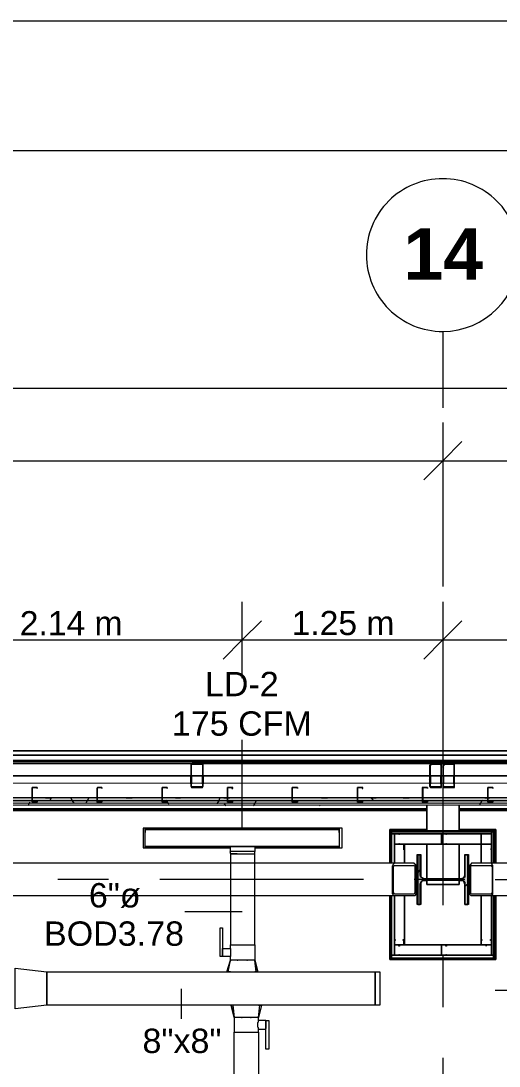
# Model space of a CAD drawing. Header units: metres. Extents: x -2 to 237, y -8 to 52.
# Drawn here: x 21.12 to 24.1, y 45.67 to 52.2 of the extents above; entities that cross this region are included whole.
import ezdxf

# ---------------------------------------------------------------- set-up
doc = ezdxf.new("R2010")
doc.units = ezdxf.units.M
for name, color, linetype, lineweight in [('HVAC - Ductos', 5, 'Continuous', 0), ('PDF2_Text', 7, 'Continuous', 0), ('pie de plano', 251, 'Continuous', 0)]:
    doc.layers.add(name, color=color, linetype=linetype, lineweight=lineweight)
doc.layers.add('PDF2_Geometry', color=7, linetype='Continuous', lineweight=0, true_color=0xaaaaaa)
doc.layers.add('PDF2_Solid Fills', color=7, linetype='Continuous', lineweight=0, true_color=0xffffff)
doc.styles.add('PDF Helvetica', font='')
doc.styles.add('PDF Helvetica Bold', font='')
doc.styles.get('PDF Helvetica').set_extended_font_data('Helvetica')
doc.styles.get('PDF Helvetica Bold').set_extended_font_data('Helvetica', bold=True)

msp = doc.modelspace()

# ---------------------------------------------------------------- hatches: boundary and pattern name
at = {"layer": 'PDF2_Solid Fills', "lineweight": 0, "transparency": 33554559}
h = msp.add_hatch(color=256, dxfattribs=at)
h.paths.add_polyline_path([(22.254, 47.5567), (22.254, 47.5612), (22.1898, 47.5612)])
h.paths.add_polyline_path([(22.254, 47.4144), (22.2586, 47.5507), (22.2586, 47.5521), (22.254, 47.5521), (22.2494, 47.419), (22.1852, 47.4144), (22.254, 47.4099)])
h.paths.add_polyline_path([(22.1852, 47.5521), (22.1806, 47.5521), (22.1806, 47.419)])
for points in [[(23.6758, 47.419), (23.6758, 47.4099), (23.7445, 47.4099), (23.7445, 47.5612), (23.6758, 47.5612), (23.6712, 47.5521), (23.6712, 47.419), (23.6758, 47.4236), (23.6803, 47.5567), (23.74, 47.5567), (23.74, 47.4144), (23.6803, 47.419)], [(23.7583, 47.419), (23.7583, 47.4099), (23.8271, 47.4099), (23.8271, 47.5612), (23.7583, 47.5612), (23.7537, 47.5521), (23.7537, 47.419), (23.7583, 47.4236), (23.7629, 47.5567), (23.8225, 47.5567), (23.8225, 47.4144), (23.7629, 47.419)], [(4.4593, 47.3136), (56.4217, 47.3136), (56.44, 47.309), (56.4401, 47.309), (56.4401, 47.3273), (12.2514, 47.3319), (4.4593, 47.3319)], [(56.408, 47.2998), (56.4217, 47.2953), (56.4217, 47.3136), (4.4593, 47.3136), (4.4593, 47.2998)], [(23.6115, 46.8733), (23.6115, 46.9879), (23.5978, 46.9879), (23.5978, 46.6807), (23.6115, 46.6807), (23.6115, 46.8136), (23.6161, 46.8228), (23.6253, 46.832), (23.8821, 46.832), (23.8913, 46.8228), (23.8913, 46.6807), (23.9096, 46.6807), (23.9096, 46.9879), (23.8913, 46.9879), (23.8913, 46.8504), (23.8821, 46.8504), (23.8684, 46.8458), (23.6345, 46.8412), (23.6345, 46.8458), (23.6253, 46.8504), (23.6161, 46.8504), (23.6161, 46.8733)]]:
    msp.add_hatch(color=256, dxfattribs=at).paths.add_polyline_path(points)
h = msp.add_hatch(color=256, dxfattribs=at)
h.paths.add_polyline_path([(6.1562, 47.3319), (6.1562, 47.3457), (4.4593, 47.3457), (4.4593, 47.3319)])
h.paths.add_polyline_path([(55.7246, 47.3411), (55.7246, 47.3274), (56.4538, 47.3274), (56.4538, 47.3411)])
h.paths.add_polyline_path([(53.6929, 47.3411), (53.6929, 47.3274), (55.72, 47.3274), (55.72, 47.3411)])
h.paths.add_polyline_path([(50.8494, 47.3411), (50.8494, 47.3274), (53.6883, 47.3274), (53.6883, 47.3411)])
h.paths.add_polyline_path([(48.8177, 47.3411), (48.8177, 47.3274), (50.8448, 47.3274), (50.8448, 47.3411)])
h.paths.add_polyline_path([(45.9742, 47.3411), (45.9742, 47.3274), (48.8131, 47.3274), (48.8131, 47.3411)])
h.paths.add_polyline_path([(43.9425, 47.3411), (43.9425, 47.3274), (45.9696, 47.3274), (45.9696, 47.3411)])
h.paths.add_polyline_path([(43.1307, 47.3411), (43.1307, 47.3274), (43.9379, 47.3274), (43.9379, 47.3411)])
h.paths.add_polyline_path([(41.099, 47.3411), (41.099, 47.3274), (43.1261, 47.3274), (43.1261, 47.3411)])
h.paths.add_polyline_path([(39.0673, 47.3411), (39.0673, 47.3274), (41.0944, 47.3274), (41.0944, 47.3411)])
h.paths.add_polyline_path([(38.2555, 47.3411), (38.2555, 47.3274), (39.0627, 47.3274), (39.0627, 47.3411)])
h.paths.add_polyline_path([(36.2238, 47.3457), (36.2238, 47.3274), (38.2509, 47.3274), (38.2509, 47.3411), (36.6274, 47.3457)])
h.paths.add_polyline_path([(34.1921, 47.3457), (34.1921, 47.3274), (36.2192, 47.3274), (36.2192, 47.3457)])
h.paths.add_polyline_path([(33.3803, 47.3457), (33.3803, 47.3274), (34.1875, 47.3274), (34.1875, 47.3457)])
h.paths.add_polyline_path([(31.3486, 47.3457), (31.3486, 47.3274), (33.3757, 47.3274), (33.3757, 47.3457)])
h.paths.add_polyline_path([(30.945, 47.3457), (30.945, 47.3274), (31.344, 47.3274), (31.344, 47.3457)])
h.paths.add_polyline_path([(28.5051, 47.3457), (28.5051, 47.3274), (30.9404, 47.3274), (30.9404, 47.3457)])
h.paths.add_polyline_path([(26.4734, 47.3457), (26.4734, 47.3274), (28.5005, 47.3274), (28.5005, 47.3457)])
h.paths.add_polyline_path([(23.6299, 47.3457), (23.6299, 47.3274), (26.4688, 47.3274), (26.4688, 47.3457)])
h.paths.add_polyline_path([(21.5982, 47.3457), (21.5982, 47.3274), (23.6253, 47.3274), (23.6253, 47.3457)])
h.paths.add_polyline_path([(20.7864, 47.3457), (20.7864, 47.3274), (21.5936, 47.3274), (21.5936, 47.3457)])
h.paths.add_polyline_path([(18.7547, 47.3457), (18.7547, 47.3274), (20.7818, 47.3274), (20.7818, 47.3457)])
h.paths.add_polyline_path([(16.7229, 47.3457), (16.7229, 47.3274), (18.7501, 47.3274), (18.7501, 47.3457)])
h.paths.add_polyline_path([(15.9112, 47.3457), (15.9112, 47.3274), (16.7184, 47.3274), (16.7184, 47.3457)])
h.paths.add_polyline_path([(13.8795, 47.3457), (13.8795, 47.3274), (15.9066, 47.3274), (15.9066, 47.3457)])
h.paths.add_polyline_path([(12.2514, 47.3319), (13.8626, 47.3274), (13.8749, 47.3274), (13.8749, 47.3457), (11.8478, 47.3457), (11.8478, 47.3319)])
h.paths.add_polyline_path([(11.8432, 47.3319), (11.8432, 47.3457), (11.036, 47.3457), (11.036, 47.3319)])
h.paths.add_polyline_path([(11.0314, 47.3319), (11.0314, 47.3457), (9.0043, 47.3457), (9.0043, 47.3319)])
h.paths.add_polyline_path([(8.9997, 47.3319), (8.9997, 47.3457), (6.1608, 47.3457), (6.1608, 47.3319)])

# ---------------------------------------------------------------- linework, layer by layer
at = {"layer": 'HVAC - Ductos', "color": 252, "lineweight": 0, "true_color": 0x939598}
for points in [[(5.1014, 49.9048), (56.2108, 49.9048)], [(23.7537, 49.6892), (23.7537, 49.4507), (23.7537, 49.2123)], [(23.8729, 49.57), (23.7537, 49.4507), (23.6345, 49.3316)], [(5.1014, 49.4507), (14.5491, 49.4507), (23.7537, 49.4507), (32.9583, 49.4507), (42.163, 49.4507), (51.3722, 49.4507), (56.2108, 49.4507)]]:
    msp.add_lwpolyline(points, dxfattribs=at)
at = {"layer": 'HVAC - Ductos', "lineweight": 0}
for points in [[(22.5016, 48.0932), (22.5016, 48.3317), (22.5016, 48.5702)], [(23.7537, 48.5702), (23.7537, 48.3317), (23.7537, 48.0932)], [(22.6209, 48.451), (22.5016, 48.3317), (22.3825, 48.2125)], [(23.8729, 48.451), (23.7537, 48.3317), (23.6345, 48.2125)], [(5.1014, 48.3317), (6.6102, 48.3317), (11.2332, 48.3317), (13.43, 48.3317), (14.5491, 48.3317), (16.2368, 48.3317), (17.9751, 48.3317), (20.3645, 48.3317), (22.5016, 48.3317), (23.7537, 48.3317), (27.1155, 48.3317), (29.4086, 48.3317), (31.7017, 48.3317), (32.9583, 48.3317), (34.4718, 48.3317), (36.1367, 48.3317), (38.6499, 48.3317)], [(22.5016, 47.1576), (22.5016, 47.708)], [(23.1071, 47.1301), (23.1071, 47.1347), (23.1071, 47.1393), (23.1071, 47.1576), (23.1071, 47.153), (21.8963, 47.153), (21.8963, 47.1576), (21.8963, 47.1393), (21.8963, 47.1347), (21.8963, 47.1301)], [(23.1071, 47.1576), (21.8963, 47.1576)], [(21.8963, 47.1347), (21.8963, 47.1393), (21.8963, 47.1439)], [(23.1071, 47.1439), (23.1071, 47.1393), (23.1071, 47.1347)], [(21.8963, 47.098), (21.8963, 47.1026)], [(21.8963, 47.0888), (21.8963, 47.0934)], [(21.8963, 47.0338), (22.4283, 47.0338), (21.8963, 47.0338), (21.8963, 47.0521), (21.8963, 47.0567), (21.8963, 47.0613)], [(21.8963, 47.0476), (21.8963, 47.0521), (21.8963, 47.0567)], [(23.1071, 47.0613), (23.1071, 47.0567), (23.1071, 47.0521), (23.1071, 47.0338), (22.5796, 47.0338), (23.1071, 47.0338)], [(23.1071, 47.1026), (23.1071, 47.098)], [(23.1071, 47.0934), (23.1071, 47.0888)], [(23.1071, 47.0567), (23.1071, 47.0521), (23.1071, 47.0476)], [(22.4696, 46.9971), (22.465, 46.9971), (22.4466, 46.9971), (22.4375, 46.9971), (22.4329, 46.9971), (22.4283, 46.9971), (22.4283, 46.4284), (22.4375, 46.4284), (22.4466, 46.4284), (22.465, 46.4284), (22.4833, 46.4284), (22.5016, 46.4284), (22.52, 46.4284), (22.5384, 46.4284), (22.5567, 46.4284), (22.5705, 46.4284), (22.575, 46.4284), (22.5796, 46.4284), (22.5796, 46.3321), (22.575, 46.3321), (22.5705, 46.3321), (22.5567, 46.3321), (22.5384, 46.3321), (22.52, 46.3321), (22.5016, 46.3321), (22.4833, 46.3321), (22.465, 46.3321), (22.4466, 46.3321), (22.4375, 46.3321), (22.4329, 46.3321), (22.4283, 46.3321), (22.4329, 46.3321), (22.4283, 46.3321), (22.4283, 46.3551), (22.3779, 46.3551), (22.3779, 46.3597), (22.3779, 46.3642), (22.3779, 46.3688), (22.3779, 46.3734), (22.3779, 46.3825), (22.3779, 46.3871), (22.3779, 46.3917), (22.3779, 46.4009), (22.3779, 46.4055), (22.4283, 46.4055), (22.4283, 46.4284), (22.4375, 46.4284), (22.4466, 46.4284), (22.465, 46.4284), (22.4833, 46.4284), (22.5016, 46.4284), (22.52, 46.4284), (22.5384, 46.4284), (22.5567, 46.4284), (22.5705, 46.4284), (22.575, 46.4284), (22.5796, 46.4284), (22.5796, 46.9971), (22.575, 46.9971)], [(22.4283, 47.0109), (22.4283, 47.043), (22.4375, 47.043), (22.4466, 47.043), (22.465, 47.043), (22.4833, 47.043), (22.5016, 47.043), (22.52, 47.043), (22.5384, 47.043), (22.5567, 47.043), (22.5705, 47.043), (22.575, 47.043), (22.5796, 47.043), (22.5796, 47.0109), (22.575, 47.0109), (22.5567, 47.0109), (22.5338, 47.0109), (22.5016, 47.0109), (22.4742, 47.0109), (22.4466, 47.0109), (22.4283, 47.0109), (22.4237, 47.0109), (22.4283, 46.9971), (22.4329, 46.9971), (22.4466, 46.9971), (22.4742, 46.9971), (22.5016, 46.9971), (22.5338, 46.9971), (22.5567, 46.9971), (22.575, 46.9971), (22.5796, 46.9971), (22.5796, 47.0109)], [(22.4742, 46.9971), (22.4833, 46.9971), (22.5016, 46.9971), (22.52, 46.9971), (22.5292, 46.9971)], [(22.5338, 46.9971), (22.5384, 46.9971), (22.5567, 46.9971), (22.5705, 46.9971)], [(24.0794, 46.8366), (24.3179, 46.8366), (24.5563, 46.8366)], [(22.5016, 46.6348), (22.144, 46.6348)], [(22.4283, 46.4055), (22.4283, 46.4009), (22.4283, 46.3917), (22.4283, 46.3871), (22.4283, 46.378), (22.4283, 46.3688), (22.4283, 46.3597), (22.4283, 46.3551)], [(22.4283, 46.2587), (22.4191, 46.2587), (22.4145, 46.2587), (22.4283, 46.3321), (22.4054, 46.2587), (22.4099, 46.2587), (22.4054, 46.2587), (22.4283, 46.3321)], [(22.52, 46.2587), (22.5246, 46.2587), (22.5384, 46.2587), (22.5476, 46.2587), (22.5522, 46.2587), (22.5567, 46.2587), (22.575, 46.2587), (22.5888, 46.2587), (22.5796, 46.3321)], [(22.598, 46.2587), (22.5796, 46.3321), (22.598, 46.2587)], [(22.4329, 46.2587), (22.4466, 46.2587), (22.4512, 46.2587)], [(22.4558, 46.2587), (22.4604, 46.2587), (22.4696, 46.2587), (22.4833, 46.2587), (22.4879, 46.2587), (22.4925, 46.2587), (22.5154, 46.2587)], [(22.5842, 46.2587), (22.5796, 46.2587)], [(22.121, 46.1532), (22.121, 45.9652)], [(24.5563, 46.144), (24.3179, 46.144), (24.0794, 46.144)], [(22.4512, 46.0523), (22.4421, 46.0523), (22.4375, 46.0523), (22.4329, 46.0523)], [(22.4329, 46.0523), (22.4512, 45.9744), (22.4329, 46.0523)], [(22.4421, 46.0523), (22.4512, 45.9744)], [(22.6025, 46.0523), (22.6117, 46.0523), (22.6163, 46.0523), (22.6209, 46.0523), (22.6025, 45.9744), (22.598, 45.9744), (22.5934, 45.9744), (22.5796, 45.9744), (22.5659, 45.9744), (22.5476, 45.9744), (22.5292, 45.9744), (22.5062, 45.9744), (22.4879, 45.9744), (22.4742, 45.9744), (22.4604, 45.9744), (22.4558, 45.9744), (22.4512, 45.9744), (22.4512, 45.8826), (22.4604, 45.8826), (22.4742, 45.8826), (22.4879, 45.8826), (22.5062, 45.8826), (22.5292, 45.8826), (22.5476, 45.8826), (22.5659, 45.8826), (22.5796, 45.8826), (22.5934, 45.8826), (22.6025, 45.8826), (22.6025, 45.901), (22.6485, 45.901)], [(22.4742, 46.0523), (22.4558, 46.0523)], [(22.598, 46.0523), (22.5796, 46.0523), (22.575, 46.0523), (22.5705, 46.0523), (22.5613, 46.0523), (22.5476, 46.0523), (22.543, 46.0523), (22.5384, 46.0523), (22.5154, 46.0523), (22.5108, 46.0523), (22.5062, 46.0523), (22.4925, 46.0523), (22.4833, 46.0523), (22.4788, 46.0523)], [(22.6485, 45.956), (22.6025, 45.956), (22.6025, 45.9744), (22.6117, 46.0523)], [(22.6209, 46.0523), (22.6025, 45.9744)], [(22.4971, 45.9744), (22.5016, 45.9744), (22.4971, 45.9744), (22.4925, 45.9744)], [(22.5292, 45.9744), (22.5246, 45.9744)], [(22.5613, 45.9744), (22.5567, 45.9744), (22.5522, 45.9744), (22.5567, 45.9744)], [(22.598, 45.9744), (22.5934, 45.9744)], [(22.6025, 45.901), (22.6025, 45.9056), (22.6025, 45.9102), (22.598, 45.9148), (22.598, 45.924), (22.598, 45.9331), (22.598, 45.9423), (22.6025, 45.9469), (22.6025, 45.9514), (22.6025, 45.956)], [(22.6485, 45.9514), (22.6485, 45.9469), (22.6485, 45.9423), (22.6485, 45.9331), (22.6485, 45.9286), (22.6485, 45.924), (22.6485, 45.9148), (22.6485, 45.9102), (22.6485, 45.9056)], [(22.4512, 44.7315), (22.4512, 45.8826), (22.4604, 45.8826), (22.4742, 45.8826), (22.4879, 45.8826), (22.5062, 45.8826), (22.5292, 45.8826), (22.5476, 45.8826), (22.5659, 45.8826), (22.5796, 45.8826), (22.5934, 45.8826), (22.6025, 45.8826), (22.6025, 44.7315)]]:
    msp.add_lwpolyline(points, dxfattribs=at)
for points in [[(21.8826, 47.1576), (21.8826, 47.0338), (21.8963, 47.0338), (21.8963, 47.1576)], [(21.8963, 47.1484), (23.1071, 47.1484), (23.1071, 47.043), (21.8963, 47.043)], [(23.1254, 47.1576), (23.1071, 47.1576), (23.1071, 47.0338), (23.1254, 47.0338)], [(23.1071, 47.043), (21.8963, 47.043)], [(22.3641, 46.5339), (22.3779, 46.5339), (22.3779, 46.3551), (22.3641, 46.3551)], [(21.0845, 46.2817), (21.2818, 46.2587), (21.2818, 46.0523), (21.0845, 46.0294)], [(22.4742, 46.3321), (22.4696, 46.3321)], [(22.5338, 46.3321), (22.5292, 46.3321)], [(21.2818, 46.2587), (23.3318, 46.2587), (23.3318, 46.0523), (21.2818, 46.0523)], [(22.5934, 46.2587), (22.598, 46.2587)], [(23.3318, 46.0523), (23.3318, 46.2587), (23.3593, 46.2587), (23.3593, 46.0523)], [(22.6668, 45.7772), (22.6485, 45.7772), (22.6485, 45.956), (22.6668, 45.956)]]:
    msp.add_lwpolyline(points, close=True, dxfattribs=at)
at = {"layer": 'PDF2_Geometry', "lineweight": 0}
msp.add_lwpolyline([(23.7537, 51.2119, 0.418242), (23.2767, 50.7349, 0.414636), (23.7537, 50.258, 0.41105), (24.2307, 50.7349, 0.414666)], format="xyb", close=True, dxfattribs=at)
at = {"layer": 'PDF2_Geometry', "color": 252, "lineweight": 0, "true_color": 0x939598}
for points in [[(23.7537, 50.2534), (23.7537, 49.781)], [(23.7537, 49.6204), (23.7537, 49.4599)]]:
    msp.add_lwpolyline(points, dxfattribs=at)
at = {"layer": 'PDF2_Geometry', "lineweight": 0}
for points in [[(23.7537, 49.304), (23.7537, 48.6665)], [(23.7537, 48.506), (23.7537, 48.35)], [(23.7537, 48.1895), (23.7537, 47.7126)], [(23.7537, 47.7126), (23.7537, 46.6761)], [(22.254, 47.6392), (22.1806, 47.6392)], [(23.7904, 47.6392), (23.7124, 47.6392)], [(20.6534, 47.5612), (19.2179, 47.5612), (20.6855, 47.5612), (22.2174, 47.5612), (23.6803, 47.5612), (22.2494, 47.5612)], [(20.713, 47.5612), (22.1898, 47.5612)], [(22.254, 47.5475), (22.2586, 47.5521)], [(23.74, 47.5291), (23.7446, 47.5337)], [(23.7537, 47.5383), (23.7583, 47.5475)], [(23.7675, 47.5567), (23.7766, 47.5612)], [(25.258, 47.5612), (23.818, 47.5612), (25.2856, 47.5612), (26.8219, 47.5612), (28.2895, 47.5612), (26.8494, 47.5612)], [(22.1806, 47.4787), (22.1852, 47.4832), (22.1852, 47.4328)], [(22.1806, 47.4328), (22.1806, 47.4832)], [(22.254, 47.4328), (22.254, 47.4832)], [(22.2586, 47.4832), (22.2586, 47.4328)], [(23.6712, 47.4832), (23.6712, 47.4328)], [(23.6712, 47.4558), (23.6758, 47.4649)], [(23.6758, 47.4832), (23.6758, 47.4328)], [(23.74, 47.4328), (23.74, 47.4832)], [(23.7446, 47.4328), (23.7446, 47.4832)], [(23.7537, 47.4832), (23.7537, 47.4328)], [(23.7583, 47.4832), (23.7583, 47.4328)], [(23.8225, 47.4328), (23.8225, 47.4832)], [(23.8271, 47.4328), (23.8271, 47.4832)], [(56.5456, 46.0065), (56.5456, 46.4101), (56.5456, 46.8182), (56.5456, 47.2218), (56.5456, 47.2953), (56.5456, 47.3411), (56.5456, 47.4053), (56.5456, 47.4328), (4.4593, 47.4374)], [(21.5936, 47.3457), (21.19, 47.3457), (20.7818, 47.3457), (20.3782, 47.3457), (19.97, 47.3457), (19.5665, 47.3457), (19.1583, 47.3457), (18.7547, 47.3457)], [(21.5936, 47.3273), (21.19, 47.3273), (20.7818, 47.3273), (20.3782, 47.3273), (19.97, 47.3273), (19.5665, 47.3273), (19.1583, 47.3273), (18.7547, 47.3273)], [(23.6253, 47.3457), (23.2217, 47.3457), (22.8136, 47.3457), (22.4099, 47.3457), (22.0018, 47.3457), (21.5982, 47.3457)], [(23.6253, 47.3273), (23.2217, 47.3273), (22.8136, 47.3273), (22.4099, 47.3273), (22.0018, 47.3273), (21.5982, 47.3273)], [(26.4688, 47.3457), (26.0652, 47.3457), (25.657, 47.3457), (25.2534, 47.3457), (24.8453, 47.3457), (24.4417, 47.3457), (24.0335, 47.3457), (23.6299, 47.3457)], [(26.4688, 47.3273), (26.0652, 47.3273), (25.657, 47.3273), (25.2534, 47.3273), (24.8453, 47.3273), (24.4417, 47.3273), (24.0335, 47.3273), (23.6299, 47.3273)], [(56.4217, 35.0866), (56.4217, 47.2953), (56.4217, 47.309), (4.4593, 47.3136)], [(42.5895, 23.4741), (42.5895, 23.5613), (42.5895, 33.4447), (43.0803, 33.4447), (43.0803, 33.5685), (42.5895, 33.5685), (56.408, 33.5685), (56.408, 35.0728), (45.9696, 35.0728), (45.9696, 35.0866), (56.408, 35.0866), (56.408, 47.2953), (4.4593, 47.2998)], [(23.6529, 47.2769), (14.65, 47.2769)], [(23.8546, 47.2769), (32.8575, 47.2769), (23.8546, 47.2769), (32.8575, 47.2769), (23.8546, 47.2769), (32.8575, 47.2723)], [(23.6529, 47.1393), (23.4327, 47.1393), (23.6529, 47.1393)], [(23.4327, 47.1393), (23.9922, 47.1393)], [(23.4327, 47.1393), (23.4327, 47.0567)], [(23.4327, 47.1393), (23.4327, 46.9375)], [(23.4327, 46.9375), (23.4327, 47.1393)], [(23.4327, 47.1393), (23.4327, 46.9375)], [(23.4327, 46.9375), (23.4327, 47.1393)], [(23.6529, 47.1393), (23.4327, 47.1393), (23.6529, 47.1393)], [(23.4327, 47.1347), (23.4327, 46.9375)], [(23.4327, 46.9375), (23.4327, 47.1347)], [(23.4327, 47.1347), (23.4327, 47.121)], [(24.0564, 47.1347), (23.4327, 47.1347)], [(23.4327, 47.121), (23.4327, 46.9375)], [(24.084, 47.1484), (23.8546, 47.1484)], [(23.8546, 47.1484), (24.084, 47.1484)], [(24.084, 47.1484), (23.8546, 47.1484)], [(23.8546, 47.1484), (24.084, 47.1484)], [(24.0748, 47.1393), (23.8546, 47.1393)], [(23.8546, 47.1393), (24.0748, 47.1393)], [(24.0748, 47.1393), (23.8546, 47.1393)], [(23.8546, 47.1393), (24.0748, 47.1393)], [(24.0748, 47.1393), (23.9922, 47.1393)], [(24.0702, 47.1347), (24.0564, 47.1347)], [(24.0748, 47.1393), (24.0702, 47.1393)], [(24.0702, 47.1393), (24.0702, 46.9375)], [(24.0702, 46.9375), (24.0702, 47.1347)], [(24.0748, 47.1393), (24.0794, 47.1439), (24.084, 47.1484)], [(24.084, 47.1484), (24.0794, 47.1439), (24.0748, 47.1393)], [(24.084, 47.1484), (24.0794, 47.1439), (24.0748, 47.1393)], [(24.0748, 47.1393), (24.0794, 47.1439), (24.084, 47.1484)], [(24.0748, 46.9375), (24.0748, 47.1393), (24.0748, 46.9375)], [(24.0748, 46.9375), (24.0748, 47.1393)], [(24.0748, 47.1393), (24.0748, 46.9375)], [(24.0748, 47.1393), (24.0748, 46.9375)], [(24.0748, 46.9375), (24.0748, 47.1393), (24.0748, 46.9375)], [(24.0748, 46.9375), (24.0748, 47.1393)], [(24.0748, 47.1393), (24.0748, 46.9375)], [(24.0748, 46.9375), (24.0748, 47.1393)], [(24.084, 46.9375), (24.084, 47.1484)], [(24.084, 47.1484), (24.084, 46.9375)], [(24.084, 46.9375), (24.084, 47.1484)], [(24.084, 47.1484), (24.084, 46.9375)], [(23.4327, 46.9375), (23.4327, 47.0567)], [(23.6529, 46.8274), (23.6391, 46.8274), (23.6253, 46.8274), (23.6161, 46.8182), (23.6161, 46.8045), (23.6161, 46.6807), (23.5932, 46.6807), (23.5932, 46.9925), (23.6161, 46.9925), (23.6161, 46.8641), (23.6161, 46.855), (23.6253, 46.8458), (23.6391, 46.8412), (23.6529, 46.8412), (23.6529, 47.0567), (23.6529, 46.8412)], [(23.8546, 46.8412), (23.8546, 47.0567), (23.8546, 46.8412), (23.8684, 46.8412), (23.8821, 46.8458), (23.8867, 46.855), (23.8913, 46.8641), (23.8913, 46.9925), (23.9143, 46.9925), (23.9143, 46.6807), (23.8913, 46.6807), (23.8913, 46.8045), (23.8867, 46.8182), (23.8821, 46.8274), (23.8684, 46.8274), (23.8546, 46.8274)], [(23.4556, 46.9375), (19.4426, 46.9375), (19.438, 46.9375), (19.4335, 46.9329), (19.4289, 46.9284), (19.4243, 46.9238), (19.4243, 46.9192), (19.4243, 46.9146), (19.4243, 46.7586), (19.4243, 46.7495), (19.4243, 46.7449), (19.4289, 46.7403), (19.4335, 46.7357), (19.438, 46.7357), (19.4426, 46.7357), (23.4556, 46.7357)], [(23.4281, 46.9375), (19.7408, 46.9375)], [(24.0518, 46.7357), (28.0649, 46.7357), (28.0694, 46.7357), (28.074, 46.7357), (28.0786, 46.7403), (28.0786, 46.7449), (28.0832, 46.7495), (28.0832, 46.7586), (28.0832, 46.9146), (28.0832, 46.9192), (28.0786, 46.9238), (28.0786, 46.9284), (28.074, 46.9329), (28.0694, 46.9375), (28.0649, 46.9375), (24.0518, 46.9375)], [(27.7667, 46.9375), (24.0794, 46.9375)], [(23.5978, 46.8779), (23.6115, 46.8962)], [(21.667, 46.8366), (21.3505, 46.8366)], [(23.2584, 46.8366), (21.988, 46.8366)], [(23.8913, 46.8366), (23.5749, 46.8366)], [(23.6529, 46.832), (23.6529, 46.8045), (23.6529, 46.832)], [(23.7308, 46.8045), (23.7354, 46.8045), (23.74, 46.8045), (23.7446, 46.8045), (23.7492, 46.8045), (23.7446, 46.8045), (23.74, 46.8045), (23.7354, 46.8045), (23.7308, 46.8045), (23.6529, 46.8045), (23.8546, 46.8045), (23.772, 46.8045), (23.7675, 46.8045), (23.7629, 46.8045), (23.7583, 46.8045), (23.7629, 46.8045), (23.7675, 46.8045), (23.772, 46.8045)], [(23.8913, 46.7953), (23.9097, 46.809)], [(19.7408, 46.7357), (23.4281, 46.7357)], [(23.4327, 46.7357), (23.4327, 46.3459), (23.4327, 46.7357)], [(23.4327, 46.7357), (23.4327, 46.3459), (23.4327, 46.7357)], [(23.4327, 46.7357), (23.4327, 46.3459), (23.4327, 46.7357)], [(24.0748, 46.3459), (24.0748, 46.7357)], [(24.0748, 46.7357), (24.0748, 46.3459)], [(24.0794, 46.7357), (27.7667, 46.7357)], [(24.084, 46.3367), (24.084, 46.7357)], [(24.084, 46.7357), (24.084, 46.3367)], [(24.084, 46.3367), (24.084, 46.7357)], [(24.084, 46.7357), (24.084, 46.3367)], [(23.9051, 46.6807), (23.9097, 46.6898)], [(23.4327, 46.3459), (24.0748, 46.3459), (23.4327, 46.3459)], [(23.4327, 46.3459), (24.0748, 46.3459), (23.4327, 46.3459)], [(23.4327, 46.3459), (24.0748, 46.3459), (23.4327, 46.3459)], [(23.7537, 46.3597), (23.7537, 46.0386)], [(24.084, 46.3367), (24.0794, 46.3413), (24.0748, 46.3459)], [(24.084, 46.3367), (24.0794, 46.3413), (24.0748, 46.3459)], [(23.7537, 45.7221), (23.7537, 44.4517)]]:
    msp.add_lwpolyline(points, dxfattribs=at)
for points in [[(20.6855, 47.6392), (22.2174, 47.6392), (20.6855, 47.6392), (19.1491, 47.6392), (17.6127, 47.6392), (19.1491, 47.6392)], [(22.2174, 47.6117), (20.6855, 47.6117)], [(22.2174, 47.5796), (20.6855, 47.5796)], [(23.7537, 47.6392), (25.2856, 47.6392), (26.8219, 47.6392), (25.2856, 47.6392), (23.7537, 47.6392), (22.2174, 47.6392)], [(23.7537, 47.6117), (22.2174, 47.6117)], [(23.7537, 47.5796), (22.2174, 47.5796)], [(25.2856, 47.6117), (23.7537, 47.6117)], [(25.2856, 47.5796), (23.7537, 47.5796)], [(22.2174, 47.5704), (20.6855, 47.5704)], [(22.1806, 47.419), (22.1852, 47.4099), (22.1898, 47.4099), (22.2494, 47.4099), (22.254, 47.4099), (22.2586, 47.419), (22.2586, 47.5521), (22.254, 47.5567), (22.2494, 47.5612), (22.1898, 47.5612), (22.1852, 47.5567), (22.1806, 47.5521)], [(22.2494, 47.4144), (22.1898, 47.4144), (22.1852, 47.4144), (22.1852, 47.419), (22.1852, 47.5521), (22.1852, 47.5567), (22.1898, 47.5567), (22.2494, 47.5567), (22.254, 47.5521), (22.254, 47.419)], [(23.7537, 47.5704), (22.2174, 47.5704)], [(23.6803, 47.4099), (23.7354, 47.4099), (23.7446, 47.4099), (23.7446, 47.419), (23.7446, 47.5475), (23.7446, 47.5567), (23.7354, 47.5612), (23.6803, 47.5612), (23.6758, 47.5567), (23.6712, 47.5475), (23.6712, 47.419), (23.6758, 47.4099)], [(23.6803, 47.4144), (23.6758, 47.419), (23.6758, 47.5475), (23.6803, 47.5521), (23.6803, 47.5567), (23.7354, 47.5567), (23.74, 47.5521), (23.74, 47.5475), (23.74, 47.419), (23.74, 47.4144), (23.7354, 47.4144)], [(23.7537, 47.5612), (23.7354, 47.5612)], [(25.2856, 47.5704), (23.7537, 47.5704)], [(23.7629, 47.4099), (23.818, 47.4099), (23.8271, 47.4099), (23.8271, 47.419), (23.8271, 47.5475), (23.8271, 47.5567), (23.818, 47.5612), (23.7629, 47.5612), (23.7583, 47.5567), (23.7537, 47.5475), (23.7537, 47.419), (23.7583, 47.4099)], [(23.7629, 47.5612), (23.7537, 47.5612)], [(23.8225, 47.419), (23.8225, 47.4144), (23.818, 47.4144), (23.7629, 47.4144), (23.7583, 47.419), (23.7583, 47.5475), (23.7629, 47.5521), (23.7629, 47.5567), (23.818, 47.5567), (23.8225, 47.5521), (23.8225, 47.5475)], [(20.7222, 47.4832), (22.1806, 47.4832)], [(22.2174, 47.4832), (22.254, 47.4832), (22.2174, 47.4832), (22.1852, 47.4832)], [(22.2586, 47.4832), (23.6712, 47.4832)], [(23.6758, 47.4832), (23.74, 47.4832)], [(23.7446, 47.4832), (23.7537, 47.4832)], [(23.7583, 47.4832), (23.8225, 47.4832)], [(23.8271, 47.4832), (25.2488, 47.4832)], [(21.2221, 47.4099), (21.19, 47.4099), (21.19, 47.4053), (21.19, 47.3181), (21.2221, 47.3181), (21.2221, 47.3273), (21.2221, 47.3181), (21.19, 47.3181), (21.19, 47.4053), (21.19, 47.4099), (21.2221, 47.4099), (21.2221, 47.4053)], [(21.6257, 47.4099), (21.5982, 47.4099), (21.5936, 47.4053), (21.5936, 47.3181), (21.5982, 47.3181), (21.6257, 47.3181), (21.6257, 47.3273), (21.6257, 47.3181), (21.5982, 47.3181), (21.5982, 47.4053), (21.5982, 47.4099), (21.6257, 47.4099), (21.6257, 47.4053)], [(22.0339, 47.4099), (22.0018, 47.4099), (22.0018, 47.4053), (22.0018, 47.3181), (22.0339, 47.3181), (22.0339, 47.3273), (22.0339, 47.3181), (22.0018, 47.3181), (22.0018, 47.4053), (22.0018, 47.4099), (22.0339, 47.4099), (22.0339, 47.4053)], [(22.4421, 47.4099), (22.4099, 47.4099), (22.4099, 47.4053), (22.4099, 47.3181), (22.4421, 47.3181), (22.4421, 47.3273), (22.4375, 47.3273), (22.4375, 47.3181), (22.4099, 47.3181), (22.4099, 47.4053), (22.4099, 47.4099), (22.4375, 47.4099), (22.4375, 47.4053), (22.4421, 47.4053)], [(22.8456, 47.4099), (22.8181, 47.4099), (22.8136, 47.4099), (22.8136, 47.4053), (22.8136, 47.3181), (22.8181, 47.3181), (22.8456, 47.3181), (22.8456, 47.3273), (22.8456, 47.3181), (22.8181, 47.3181), (22.8136, 47.3181), (22.8136, 47.4053), (22.8136, 47.4099), (22.8181, 47.4099), (22.8456, 47.4099), (22.8456, 47.4053)], [(23.2538, 47.4099), (23.2217, 47.4099), (23.2217, 47.4053), (23.2217, 47.3181), (23.2538, 47.3181), (23.2538, 47.3273), (23.2492, 47.3273), (23.2492, 47.3181), (23.2217, 47.3181), (23.2217, 47.4053), (23.2217, 47.4099), (23.2492, 47.4099), (23.2492, 47.4053), (23.2538, 47.4053)], [(23.6575, 47.4099), (23.6299, 47.4099), (23.6253, 47.4099), (23.6253, 47.4053), (23.6253, 47.3181), (23.6299, 47.3181), (23.6575, 47.3181), (23.6575, 47.3273), (23.6575, 47.3181), (23.6299, 47.3181), (23.6299, 47.4053), (23.6299, 47.4099), (23.6575, 47.4099), (23.6575, 47.4053)], [(24.0656, 47.4099), (24.0335, 47.4099), (24.0335, 47.4053), (24.0335, 47.3181), (24.0656, 47.3181), (24.0656, 47.3273), (24.0656, 47.3181), (24.0335, 47.3181), (24.0335, 47.4053), (24.0335, 47.4099), (24.0656, 47.4099), (24.0656, 47.4053)], [(14.65, 47.2769), (23.6529, 47.2769)], [(14.65, 47.2769), (23.6529, 47.2769)], [(14.65, 47.2677), (23.6529, 47.2677)], [(23.6529, 47.2953), (23.6529, 47.1393)], [(23.8546, 47.2953), (23.8546, 47.1393)], [(23.8546, 47.2677), (32.8575, 47.2677)], [(23.4235, 47.1484), (23.4235, 46.9375), (23.4235, 47.1484), (23.6529, 47.1484), (23.4235, 47.1484), (23.4235, 47.1439), (23.4281, 47.1439), (23.4327, 47.1393), (23.4327, 46.9375), (23.4327, 47.1393), (23.4281, 47.1439), (23.4235, 47.1439)], [(23.6529, 47.1484), (23.4235, 47.1484), (23.4235, 47.1439), (23.4281, 47.1439), (23.4327, 47.1393), (23.4281, 47.1439), (23.4235, 47.1439), (23.4235, 47.1484), (23.4235, 46.9375), (23.4235, 47.1484)], [(23.6529, 47.1393), (23.4327, 47.1393), (23.4327, 46.9375), (23.4327, 47.1393), (23.6529, 47.1393), (23.4372, 47.1393)], [(24.0702, 47.1347), (24.0702, 47.1393), (23.4327, 47.1393), (23.4327, 47.1347)], [(23.451, 47.0567), (23.451, 46.9375), (23.451, 47.121), (23.4327, 47.121), (24.0564, 47.121), (24.0564, 47.1347), (24.0564, 46.9375), (24.0564, 47.121), (23.9922, 47.121), (23.9922, 47.0567), (23.9922, 46.9375), (23.9922, 47.0567), (23.5152, 47.0567), (23.5152, 46.9375), (23.5152, 47.0567)], [(23.451, 47.0567), (23.451, 47.0613), (23.451, 47.121), (23.4832, 47.121), (23.4832, 47.1164), (23.4786, 47.1164), (23.4786, 47.121), (23.451, 47.121), (23.451, 47.0613), (23.451, 47.0567), (23.4786, 47.0567), (23.4786, 47.0613), (23.4832, 47.0613), (23.4832, 47.0567)], [(23.5152, 47.0567), (23.9922, 47.0567), (23.9922, 47.121), (23.451, 47.121), (23.451, 47.0567)], [(23.7446, 47.0567), (23.7446, 47.0613), (23.7446, 47.121), (23.7766, 47.121), (23.7766, 47.1164), (23.772, 47.1164), (23.772, 47.121), (23.7446, 47.121), (23.7446, 47.0613), (23.7446, 47.0567), (23.772, 47.0567), (23.772, 47.0613), (23.7766, 47.0613), (23.7766, 47.0567)], [(24.0748, 47.1393), (23.8546, 47.1393)], [(24.0748, 47.1393), (23.8546, 47.1393)], [(24.0243, 47.1164), (24.0243, 47.121)], [(24.0518, 47.121), (24.0564, 47.121), (24.0564, 47.0613), (24.0564, 47.0567), (24.0518, 47.0567), (24.0243, 47.0567), (24.0243, 47.0613), (24.0243, 47.0567), (24.0518, 47.0567), (24.0564, 47.0567), (24.0564, 47.0613), (24.0564, 47.121), (24.0518, 47.121), (24.0243, 47.121)], [(23.451, 47.0567), (23.5106, 47.0567), (23.5152, 47.0567), (23.5152, 47.0247), (23.5061, 47.0247), (23.5106, 47.0247), (23.5106, 47.0567), (23.451, 47.0567), (23.451, 47.0247)], [(23.9922, 47.0567), (23.9968, 47.0567), (24.0518, 47.0567), (24.0564, 47.0567), (24.0564, 47.0247), (24.0518, 47.0247), (24.0564, 47.0247), (24.0564, 47.0567), (24.0518, 47.0567), (23.9968, 47.0567), (23.9922, 47.0567), (23.9922, 47.0247)], [(23.4556, 47.0247), (23.451, 47.0247)], [(23.9968, 47.0247), (23.9922, 47.0247)], [(23.4556, 46.9375), (23.451, 46.9375), (23.4464, 46.9329), (23.4418, 46.9284), (23.4418, 46.9238), (23.4372, 46.9192), (23.4372, 46.9146), (23.4372, 46.7586), (23.4372, 46.7495), (23.4418, 46.7449), (23.4418, 46.7403), (23.4464, 46.7357), (23.451, 46.7357), (23.4556, 46.7357), (23.5703, 46.7357), (23.5749, 46.7357), (23.5795, 46.7357), (23.5841, 46.7403), (23.5841, 46.7449), (23.5886, 46.7495), (23.5886, 46.7586), (23.5886, 46.9146), (23.5886, 46.9192), (23.5841, 46.9238), (23.5841, 46.9284), (23.5795, 46.9329), (23.5749, 46.9375), (23.5703, 46.9375)], [(23.4464, 46.7586), (23.4464, 46.9146), (23.4464, 46.9192), (23.451, 46.9238), (23.4556, 46.9238), (23.5703, 46.9238), (23.5749, 46.9238), (23.5795, 46.9192), (23.5795, 46.9146), (23.5795, 46.7586), (23.5795, 46.7541), (23.5795, 46.7495), (23.5749, 46.7495), (23.5749, 46.7449), (23.5703, 46.7449), (23.4556, 46.7449), (23.451, 46.7449), (23.451, 46.7495), (23.4464, 46.7495), (23.4464, 46.7541)], [(23.9097, 46.6807), (23.9097, 46.9879), (23.8913, 46.9879), (23.8913, 46.8641), (23.8913, 46.8504), (23.8821, 46.8458), (23.8684, 46.8412), (23.6345, 46.8412), (23.6253, 46.8458), (23.6161, 46.8504), (23.6115, 46.8641), (23.6115, 46.9879), (23.5978, 46.9879), (23.5978, 46.6807), (23.6115, 46.6807), (23.6115, 46.809), (23.6161, 46.8182), (23.6253, 46.8274), (23.6345, 46.832), (23.8684, 46.832), (23.8821, 46.8274), (23.8913, 46.8182), (23.8913, 46.809), (23.8913, 46.6807)], [(24.0518, 46.7357), (24.0564, 46.7357), (24.061, 46.7357), (24.061, 46.7403), (24.0656, 46.7449), (24.0656, 46.7495), (24.0656, 46.7586), (24.0656, 46.9146), (24.0656, 46.9192), (24.0656, 46.9238), (24.061, 46.9284), (24.061, 46.9329), (24.0564, 46.9375), (24.0518, 46.9375), (23.9372, 46.9375), (23.9326, 46.9375), (23.928, 46.9329), (23.9234, 46.9284), (23.9189, 46.9238), (23.9189, 46.9192), (23.9189, 46.9146), (23.9189, 46.7586), (23.9189, 46.7495), (23.9189, 46.7449), (23.9234, 46.7403), (23.928, 46.7357), (23.9326, 46.7357), (23.9372, 46.7357)], [(24.061, 46.9146), (24.061, 46.7586), (24.061, 46.7541), (24.0564, 46.7495), (24.0564, 46.7449), (24.0518, 46.7449), (23.9372, 46.7449), (23.9326, 46.7449), (23.928, 46.7495), (23.928, 46.7541), (23.928, 46.7586), (23.928, 46.9146), (23.928, 46.9192), (23.928, 46.9238), (23.9326, 46.9238), (23.9372, 46.9238), (24.0518, 46.9238), (24.0564, 46.9238), (24.0564, 46.9192)], [(23.8546, 46.832), (23.8546, 46.8045)], [(23.4327, 46.3459), (23.4327, 46.3642), (23.4327, 46.7357), (23.4327, 46.3459), (23.4327, 46.7357), (23.4327, 46.4284), (23.4327, 46.3459), (24.0748, 46.3459), (23.4327, 46.3459), (23.4281, 46.3413), (23.4235, 46.3413), (23.4235, 46.3367), (24.084, 46.3367), (24.0794, 46.3413), (24.0748, 46.3459), (23.4372, 46.3459), (24.0748, 46.3459)], [(23.4235, 46.3367), (23.4235, 46.3413), (23.4281, 46.3413), (23.4327, 46.3459), (23.4327, 46.7357), (23.4327, 46.3459), (23.4281, 46.3413), (23.4235, 46.3413)], [(24.0702, 46.3459), (24.0702, 46.3642), (24.0702, 46.7357), (24.0702, 46.3459), (24.0748, 46.3459), (24.0748, 46.7357), (24.0748, 46.3459), (24.0748, 46.7357), (24.0748, 46.3459), (24.0748, 46.7357), (24.0748, 46.4284), (24.0748, 46.3459), (24.0794, 46.3413), (24.084, 46.3367), (23.4235, 46.3367), (23.4235, 46.7357), (23.4235, 46.3367), (23.4235, 46.7357), (23.4235, 46.3367), (24.084, 46.3367), (23.4235, 46.3367), (23.4235, 46.3413), (23.4281, 46.3413), (23.4327, 46.3459)], [(23.5152, 46.7357), (23.5152, 46.4284), (23.9922, 46.4284), (23.9922, 46.7357), (23.9922, 46.4284), (24.0564, 46.4284), (24.0564, 46.7357), (24.0564, 46.3642), (24.0702, 46.3642), (23.4327, 46.3642), (23.451, 46.3642), (23.451, 46.7357), (23.451, 46.4284), (23.5152, 46.4284)], [(24.0748, 46.3459), (24.0748, 46.7357)], [(23.5152, 46.4284), (23.5106, 46.4284), (23.451, 46.4284), (23.451, 46.4605), (23.4556, 46.4605), (23.4556, 46.4559), (23.451, 46.4559), (23.451, 46.4284), (23.5106, 46.4284), (23.5106, 46.4559), (23.5061, 46.4559), (23.5061, 46.4605), (23.5152, 46.4605)], [(23.451, 46.3642), (23.451, 46.4238), (23.451, 46.4284), (23.4832, 46.4284), (23.4832, 46.4192), (23.4786, 46.4192), (23.4786, 46.4284), (23.451, 46.4284), (23.451, 46.4238), (23.451, 46.3642), (23.4786, 46.3642), (23.4786, 46.3688), (23.4832, 46.3688), (23.4832, 46.3642)], [(23.9922, 46.4284), (23.5152, 46.4284), (23.451, 46.4284), (23.451, 46.3642), (24.0564, 46.3642), (24.0564, 46.4284)], [(23.7446, 46.3642), (23.7446, 46.4238), (23.7446, 46.4284), (23.7766, 46.4284), (23.7766, 46.4192), (23.772, 46.4192), (23.772, 46.4284), (23.7446, 46.4284), (23.7446, 46.4238), (23.7446, 46.3642), (23.772, 46.3642), (23.772, 46.3688), (23.7766, 46.3688), (23.7766, 46.3642)], [(24.0564, 46.4284), (24.0518, 46.4284), (23.9968, 46.4284), (23.9922, 46.4284), (23.9922, 46.4605), (23.9968, 46.4605), (23.9968, 46.4559), (23.9922, 46.4559), (23.9922, 46.4284), (23.9968, 46.4284), (24.0518, 46.4284), (24.0564, 46.4284), (24.0564, 46.4559), (24.0518, 46.4559), (24.0518, 46.4605), (24.0564, 46.4605)], [(24.0243, 46.4192), (24.0243, 46.4284)], [(24.0518, 46.4284), (24.0564, 46.4284), (24.0564, 46.4238), (24.0564, 46.3642), (24.0518, 46.3642), (24.0243, 46.3642), (24.0243, 46.3688), (24.0243, 46.3642), (24.0518, 46.3642), (24.0564, 46.3642), (24.0564, 46.4238), (24.0518, 46.4284), (24.0243, 46.4284)]]:
    msp.add_lwpolyline(points, close=True, dxfattribs=at)
at = {"layer": 'PDF2_Geometry', "color": 254, "lineweight": 0, "true_color": 0xd2d2d2}
for points in [[(21.5936, 47.3961), (21.5982, 47.3961)], [(21.6074, 47.4099), (21.612, 47.4099)]]:
    msp.add_lwpolyline(points, dxfattribs=at)
at = {"layer": 'PDF2_Geometry', "color": 254, "lineweight": 0, "true_color": 0xeaeaea}
for points in [[(21.1763, 47.3181), (21.1717, 47.3136), (21.1625, 47.2953)], [(21.2726, 47.3457), (21.3046, 47.3457)], [(21.3092, 47.3457), (21.3001, 47.3273)], [(21.4515, 47.3136), (21.4423, 47.3273), (21.4331, 47.3411)], [(21.5432, 47.3457), (21.534, 47.3273), (21.5248, 47.3136)], [(21.777, 47.3457), (21.8137, 47.3457)], [(22.0431, 47.3044), (22.0385, 47.3136), (22.0293, 47.3273), (22.0247, 47.3319)], [(22.0843, 47.3457), (22.1165, 47.3457)], [(22.3595, 47.3411), (22.3549, 47.3273), (22.3457, 47.3136), (22.3457, 47.309)], [(22.3871, 47.3457), (22.4099, 47.3457), (22.4237, 47.3457)], [(22.5888, 47.3273), (22.5796, 47.3136), (22.5705, 47.2953)], [(22.997, 47.3457), (23.0337, 47.3457)], [(23.3043, 47.3457), (23.3364, 47.3457)], [(23.3181, 47.3319), (23.3089, 47.3457)], [(23.5061, 47.3457), (23.5428, 47.3457)], [(24.0014, 47.3319), (23.9968, 47.3273), (23.9876, 47.3136), (23.983, 47.3044)], [(24.0151, 47.3457), (24.0335, 47.3457), (24.0472, 47.3457)], [(22.4008, 47.2953), (22.3916, 47.309)], [(22.9878, 47.2953), (22.9833, 47.2998)]]:
    msp.add_lwpolyline(points, dxfattribs=at)
at = {"layer": 'pie de plano', "color": 7, "lineweight": 0}
msp.add_lwpolyline([(87.9709, 52.1972), (87.9709, -7.8416), (-2.0899, -7.8416), (-2.0899, 52.1972)], close=True, dxfattribs=at)
msp.add_lwpolyline([(87.4935, 51.3854), (-0.9892, 51.3854), (-0.9892, -7.1767), (87.4935, -7.1767)], dxfattribs=at)

# ---------------------------------------------------------------- texts
at = {"layer": 'PDF2_Text', "color": 253, "lineweight": 0, "true_color": 0xaaaaaa, "insert": (23.507, 50.7425), "char_height": 0.3204, "attachment_point": 4, "style": 'PDF Helvetica Bold'}
msp.add_mtext('14', dxfattribs=at)
at = {"layer": 'PDF2_Text', "lineweight": 0, "attachment_point": 4, "style": 'PDF Helvetica'}
for s, insert, char_height in [('2.14 m', (21.1129, 48.4366), 0.15017), ('1.25 m', (22.8099, 48.4366), 0.15017), ('LD-2', (22.2687, 48.0566), 0.15205), ('175 CFM', (22.0623, 47.8089), 0.15205), ('6"ø', (21.544, 46.7357), 0.15205), ('BOD3.78', (21.2642, 46.4972), 0.15205), ('8"x8"', (21.8788, 45.8276), 0.15205)]:
    msp.add_mtext(s, dxfattribs=dict(at, insert=insert, char_height=char_height))

doc.saveas('drawing.dxf')
